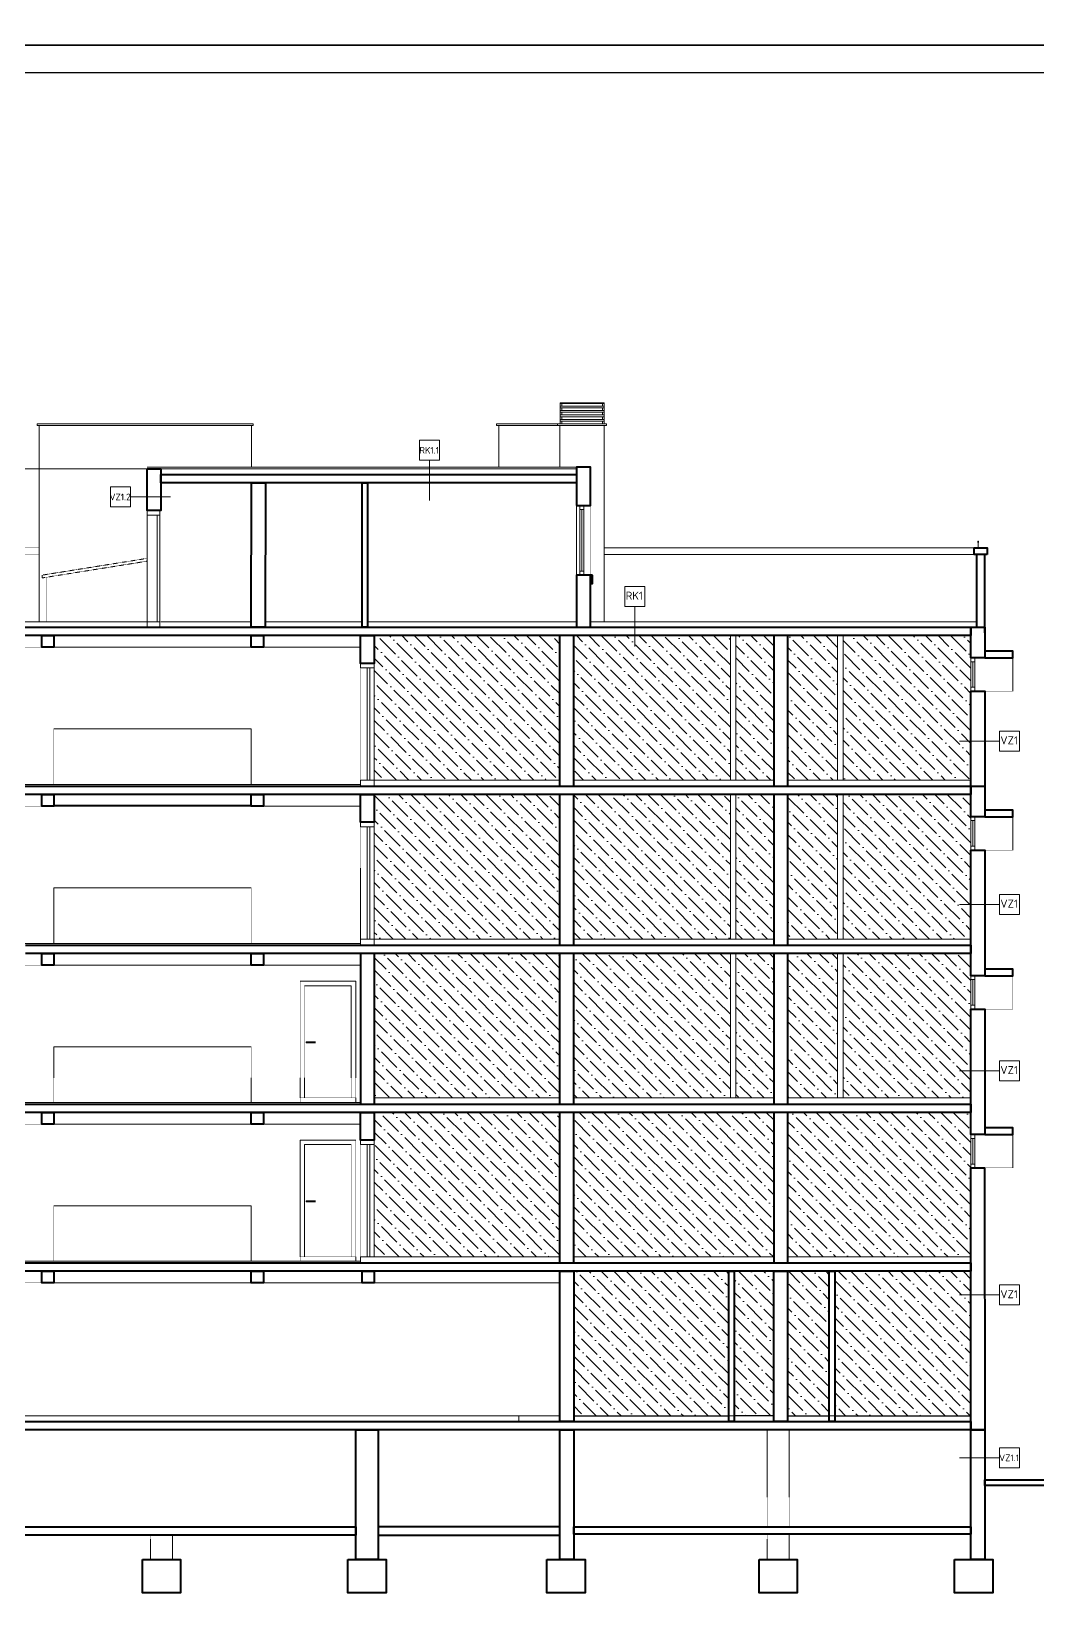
# Model space of a CAD drawing. Header units: millimetres. Extents: x -701 to 470890, y -446843 to -116129.
# Drawn here: x 204077 to 205888, y -227816 to -225003 of the extents above; entities that cross this region are included whole.
import ezdxf
from ezdxf.enums import TextEntityAlignment as Align

# ---------------------------------------------------------------- set-up
doc = ezdxf.new("R2010")
doc.units = ezdxf.units.MM
doc.linetypes.add('DASHED2', pattern=[0.375, 0.25, -0.125])
doc.linetypes.add('HIDDEN', pattern=[0.375, 0.25, -0.125])
doc.layers.get('0').update_dxf_attribs({"lineweight": 0})
for name, color, linetype, lineweight in [('01-zid_nenosivi', 134, 'Continuous', 0), ('03-prozori', 132, 'Continuous', 0), ('05-podgled-tanko', 144, 'HIDDEN', 0), ('06-hatch_grijano', 30, 'Continuous', 0), ('07-kote', 70, 'Continuous', 9), ('5-TX', 113, 'Continuous', 5), ('TP_01 - 0.50', 1, 'Continuous', 40)]:
    doc.layers.add(name, color=color, linetype=linetype, lineweight=lineweight)
doc.layers.add('Kucni_broj', color=2, linetype='Continuous', plot=False)
doc.layers.add('SAST_Linija sastavnice', color=255, linetype='Continuous', plot=False)
doc.styles.add('isocpeur', font='isocpeur.ttf')
pattern_1 = [(315, (66.37, -130), (30.8696304, -8.4189901), [39.6875, -7.9375, 0, -7.9375])]

# ---------------------------------------------------------------- blocks, each defined once
blk = doc.blocks.new('*U3807')
blk.add_line((7, 3.5), (53, 3.5))
blk.add_lwpolyline([(0, 7), (60, 7), (60, 0), (60, 0), (0, 0), (0, 7)])
blk.add_lwpolyline([(7, 7), (53, 7), (53, 0), (7, 0)], close=True)
blk = doc.blocks.new('*U3812')
blk.add_line((7, 3.5), (53, 3.5))
blk.add_lwpolyline([(0, 7), (60, 7), (60, 0), (60, 0), (0, 0), (0, 7)])
blk.add_lwpolyline([(7, 7), (53, 7), (53, 0), (7, 0)], close=True)
blk = doc.blocks.new('*U65')
at = {"ltscale": 0.1}
blk.add_line((0.125, 0.375), (0.625, 0.375), dxfattribs=at)
blk.add_lwpolyline([(-0.125, 0.25), (-0.125, 0.5), (0.125, 0.5), (0.125, 0.25)], close=True, dxfattribs=at)
at = {"style": 'isocpeur'}
blk.add_attdef('sl', text='', height=0.1, dxfattribs=at).set_placement((0.005, 0.334), align=Align.CENTER)
blk = doc.blocks.new('*U64')
at = {"ltscale": 0.1}
blk.add_line((0, 0.25), (0, -0.25), dxfattribs=at)
blk.add_lwpolyline([(-0.125, 0.5), (0.125, 0.5), (0.125, 0.25), (-0.125, 0.25)], close=True, dxfattribs=at)
at = {"style": 'isocpeur'}
blk.add_attdef('sl', text='', height=0.1, dxfattribs=at).set_placement((0.005, 0.334), align=Align.CENTER)
blk = doc.blocks.new('*U649')
at = {"ltscale": 0.1}
blk.add_line((-0.125, 0.375), (-0.625, 0.375), dxfattribs=at)
blk.add_lwpolyline([(0.125, 0.5), (0.125, 0.25), (-0.125, 0.25), (-0.125, 0.5)], close=True, dxfattribs=at)
at = {"style": 'isocpeur'}
blk.add_attdef('sl', text='', height=0.1, dxfattribs=at).set_placement((0.005, 0.334), align=Align.CENTER)
blk = doc.blocks.new('*U3884')
blk.add_line((7, 3.5), (118, 3.5))
blk.add_lwpolyline([(0, 7), (125, 7), (125, 0), (125, 0), (0, 0), (0, 7)])
blk.add_lwpolyline([(7, 7), (118, 7), (118, 0), (7, 0)], close=True)

msp = doc.modelspace()

# ---------------------------------------------------------------- hatches: boundary and pattern name
at = {"layer": '06-hatch_grijano'}
h = msp.add_hatch(dxfattribs=at)
h.set_pattern_fill('ANSI36', color=256, scale=5, angle=270, style=0)
h.set_pattern_definition(pattern_1)
h.paths.add_polyline_path([(204694.02, -226090.27), (205028.02, -226090.27), (205028.02, -226350.27), (204694.02, -226350.27)])
h = msp.add_hatch(dxfattribs=at)
h.set_pattern_fill('ANSI36', color=256, scale=5, angle=270, style=0)
h.set_pattern_definition(pattern_1)
h.paths.add_polyline_path([(205053.02, -226090.27), (205335.02, -226090.27), (205335.02, -226350.27), (205053.02, -226350.27)])
h = msp.add_hatch(dxfattribs=at)
h.set_pattern_fill('ANSI36', color=256, scale=5, angle=270, style=0)
h.set_pattern_definition(pattern_1)
h.paths.add_polyline_path([(205345.02, -226350.27), (205413.02, -226350.27), (205413.02, -226090.27), (205345.02, -226090.27)])
h = msp.add_hatch(dxfattribs=at)
h.set_pattern_fill('ANSI36', color=256, scale=5, angle=270, style=0)
h.set_pattern_definition(pattern_1)
h.paths.add_polyline_path([(205438.02, -226090.27), (205528.02, -226090.27), (205528.02, -226350.27), (205438.02, -226350.27)])
h = msp.add_hatch(dxfattribs=at)
h.set_pattern_fill('ANSI36', color=256, scale=5, angle=270, style=0)
h.set_pattern_definition(pattern_1)
h.paths.add_polyline_path([(205538.02, -226350.27), (205768.02, -226350.27), (205768.02, -226090.27), (205538.02, -226090.27)])
h = msp.add_hatch(dxfattribs=at)
h.set_pattern_fill('ANSI36', color=256, scale=5, angle=270, style=0)
h.set_pattern_definition(pattern_1)
h.paths.add_polyline_path([(204694.02, -226376.27), (205028.02, -226376.27), (205028.02, -226636.27), (204694.02, -226636.27)])
h = msp.add_hatch(dxfattribs=at)
h.set_pattern_fill('ANSI36', color=256, scale=5, angle=270, style=0)
h.set_pattern_definition(pattern_1)
h.paths.add_polyline_path([(205053.02, -226376.27), (205335.02, -226376.27), (205335.02, -226636.27), (205053.02, -226636.27)])
h = msp.add_hatch(dxfattribs=at)
h.set_pattern_fill('ANSI36', color=256, scale=5, angle=270, style=0)
h.set_pattern_definition(pattern_1)
h.paths.add_polyline_path([(205345.02, -226636.27), (205413.02, -226636.27), (205413.02, -226376.27), (205345.02, -226376.27)])
h = msp.add_hatch(dxfattribs=at)
h.set_pattern_fill('ANSI36', color=256, scale=5, angle=270, style=0)
h.set_pattern_definition(pattern_1)
h.paths.add_polyline_path([(205438.02, -226636.27), (205528.02, -226636.27), (205528.02, -226376.27), (205438.02, -226376.27)])
h = msp.add_hatch(dxfattribs=at)
h.set_pattern_fill('ANSI36', color=256, scale=5, angle=270, style=0)
h.set_pattern_definition(pattern_1)
h.paths.add_polyline_path([(205538.02, -226376.27), (205768.02, -226376.27), (205768.02, -226636.27), (205538.02, -226636.27)])
h = msp.add_hatch(dxfattribs=at)
h.set_pattern_fill('ANSI36', color=256, scale=5, angle=270, style=0)
h.set_pattern_definition(pattern_1)
h.paths.add_polyline_path([(204694.02, -226662.27), (205028.02, -226662.27), (205028.02, -226922.27), (204694.02, -226922.27)])
h = msp.add_hatch(dxfattribs=at)
h.set_pattern_fill('ANSI36', color=256, scale=5, angle=270, style=0)
h.set_pattern_definition(pattern_1)
h.paths.add_polyline_path([(205053.02, -226662.27), (205335.02, -226662.27), (205335.02, -226922.27), (205053.02, -226922.27)])
h = msp.add_hatch(dxfattribs=at)
h.set_pattern_fill('ANSI36', color=256, scale=5, angle=270, style=0)
h.set_pattern_definition(pattern_1)
h.paths.add_polyline_path([(205345.02, -226662.27), (205413.02, -226662.27), (205413.02, -226922.27), (205345.02, -226922.27)])
h = msp.add_hatch(dxfattribs=at)
h.set_pattern_fill('ANSI36', color=256, scale=5, angle=270, style=0)
h.set_pattern_definition(pattern_1)
h.paths.add_polyline_path([(205438.02, -226662.27), (205528.02, -226662.27), (205528.02, -226922.27), (205438.02, -226922.27)])
h = msp.add_hatch(dxfattribs=at)
h.set_pattern_fill('ANSI36', color=256, scale=5, angle=270, style=0)
h.set_pattern_definition(pattern_1)
h.paths.add_polyline_path([(205538.02, -226662.27), (205768.02, -226662.27), (205768.02, -226922.27), (205538.02, -226922.27)])
h = msp.add_hatch(dxfattribs=at)
h.set_pattern_fill('ANSI36', color=256, scale=5, angle=270, style=0)
h.set_pattern_definition(pattern_1)
h.paths.add_polyline_path([(204694.02, -226948.27), (205028.02, -226948.27), (205028.02, -227208.27), (204694.02, -227208.27)])
h = msp.add_hatch(dxfattribs=at)
h.set_pattern_fill('ANSI36', color=256, scale=5, angle=270, style=0)
h.set_pattern_definition(pattern_1)
h.paths.add_polyline_path([(205053.02, -226948.27), (205413.02, -226948.27), (205413.02, -227208.27), (205053.02, -227208.27)])
h = msp.add_hatch(dxfattribs=at)
h.set_pattern_fill('ANSI36', color=256, scale=5, angle=270, style=0)
h.set_pattern_definition(pattern_1)
h.paths.add_polyline_path([(205438.02, -227208.27), (205768.02, -227208.27), (205768.02, -226948.27), (205438.02, -226948.27)])
h = msp.add_hatch(dxfattribs=at)
h.set_pattern_fill('ANSI36', color=256, scale=5, angle=270, style=0)
h.set_pattern_definition([(315, (0, -130), (30.8696304, -8.4189901), [39.6875, -7.9375, 0, -7.9375])])
h.paths.add_polyline_path([(205053.02, -227494.27), (205332.02, -227494.27), (205332.02, -227234.27), (205053.02, -227234.27)])
h.paths.add_polyline_path([(205342.02, -227234.27), (205413.02, -227234.27), (205413.02, -227494.27), (205342.02, -227494.27)])
h.paths.add_polyline_path([(205438.02, -227494.27), (205513.02, -227494.27), (205513.02, -227234.27), (205438.02, -227234.27)])
h.paths.add_polyline_path([(205523.02, -227494.27), (205767.8, -227494.27), (205767.8, -227234.27), (205523.02, -227234.27)])

# ---------------------------------------------------------------- linework, layer by layer
at = {"layer": '01-zid_nenosivi', "ltscale": 5}
for p, q in [((205335.02, -226350.27), (205335.02, -226090.27)), ((205345.02, -226350.27), (205345.02, -226090.27)), ((205528.02, -226350.27), (205528.02, -226090.27)), ((205538.02, -226350.27), (205538.02, -226090.27)), ((205335.02, -226636.27), (205335.02, -226376.27)), ((205345.02, -226636.27), (205345.02, -226376.27)), ((205528.02, -226636.27), (205528.02, -226376.27)), ((205538.02, -226636.27), (205538.02, -226376.27)), ((205335.02, -226922.27), (205335.02, -226662.27)), ((205345.02, -226922.27), (205345.02, -226662.27)), ((205528.02, -226922.27), (205528.02, -226662.27)), ((205538.02, -226922.27), (205538.02, -226662.27))]:
    msp.add_line(p, q, dxfattribs=at)
for points in [[(204310.02, -225800.45), (205058.02, -225800.45), (205058.02, -225790.45), (204310.02, -225790.45)], [(204285.02, -225865.27), (204308.02, -225865.27), (204308.02, -225873.27), (204285.02, -225873.27)], [(204303.36, -225873.27), (204308.02, -225873.27), (204308.02, -226065.27), (204303.36, -226065.27)], [(204285.02, -226065.27), (204308.02, -226065.27), (204308.02, -226075.27), (204285.02, -226075.27)], [(204669.02, -226140.27), (204694.02, -226140.27), (204694.02, -226148.27), (204669.02, -226148.27)], [(204681.52, -226148.27), (204686.19, -226148.27), (204686.19, -226350.27), (204681.52, -226350.27)], [(204669.02, -226350.27), (204694.02, -226350.27), (204694.02, -226361.27), (204669.02, -226361.27)], [(204669.02, -226426.27), (204694.02, -226426.27), (204694.02, -226434.27), (204669.02, -226434.27)], [(204681.52, -226434.27), (204686.19, -226434.27), (204686.19, -226636.27), (204681.52, -226636.27)], [(204669.02, -226636.27), (204694.02, -226636.27), (204694.02, -226647.27), (204669.02, -226647.27)], [(204669.02, -226998.27), (204694.02, -226998.27), (204694.02, -227006.27), (204669.02, -227006.27)], [(204681.52, -227006.27), (204686.19, -227006.27), (204686.19, -227208.27), (204681.52, -227208.27)], [(204669.02, -227208.27), (205028.02, -227208.27), (205028.02, -227219.27), (204669.02, -227219.27)], [(203202.02, -227504.27), (204954.02, -227504.27), (204954.02, -227494.27), (203202.02, -227494.27)]]:
    msp.add_lwpolyline(points, close=True, dxfattribs=at)
for points in [[(205781.56, -225920.48), (205781.56, -225922.97), (205780.58, -225922.97), (205780.58, -225920.48), (205781.56, -225920.48)], [(205781.07, -225922.97), (205781.07, -225930.82)], [(204285.02, -226065.27), (203192.02, -226065.27), (203192.02, -226075.27), (205778.02, -226075.27), (205778.02, -226065.27), (205083.02, -226065.27)], [(204473.02, -226065.27), (204310.02, -226065.27)], [(204672.02, -226065.27), (204497.54, -226065.27)], [(205058.02, -226065.27), (204682.02, -226065.27)], [(204669.02, -226358.27), (203938.02, -226358.27)], [(205028.02, -226350.27), (204694.02, -226350.27)], [(205413.02, -226350.27), (205053.02, -226350.27)], [(205768.02, -226350.27), (205438.02, -226350.27)], [(204669.02, -226644.27), (203940.02, -226644.27)], [(205028.02, -226636.27), (204694.02, -226636.27)], [(205413.02, -226636.27), (205053.02, -226636.27)], [(205768.02, -226636.27), (205438.02, -226636.27)], [(204669.02, -226930.27), (203940.02, -226930.27)], [(205028.02, -226922.27), (204694.02, -226922.27)], [(205413.02, -226922.27), (205053.02, -226922.27)], [(205768.02, -226922.27), (205438.02, -226922.27)], [(204669.02, -227216.27), (203940.02, -227216.27)], [(205413.02, -227208.27), (205053.02, -227208.27)], [(205768.02, -227208.27), (205438.02, -227208.27)], [(205438.02, -227494.27), (205768.02, -227494.27), (205768.02, -227504.27), (204954.02, -227504.27), (204954.02, -227494.27), (205028.02, -227494.27)], [(205053.02, -227494.27), (205413.02, -227494.27)]]:
    msp.add_lwpolyline(points, dxfattribs=at)
at = {"layer": '05-podgled-tanko'}
for p, q in [((205401.02, -227694.27), (205401.02, -227519.27)), ((205441.02, -227694.27), (205441.02, -227519.27))]:
    msp.add_line(p, q, dxfattribs=at).dxf.unprotected_set("ltscale", 0)
at = {"layer": '05-podgled-tanko', "linetype": 'ByBlock', "ltscale": 5}
for points in [[(205028.65, -225671.22), (205108.02, -225671.22), (205108.02, -225672.31), (205028.65, -225672.31)], [(205028.65, -225672.31), (205031.63, -225672.31), (205031.63, -225677.13), (205028.65, -225677.13)], [(205028.65, -225677.13), (205108.02, -225677.13), (205108.02, -225680.34), (205028.65, -225680.34)], [(205028.65, -225680.34), (205031.63, -225680.34), (205031.63, -225685.17), (205028.65, -225685.17)], [(205028.65, -225685.17), (205108.02, -225685.17), (205108.02, -225688.38), (205028.65, -225688.38)], [(205028.65, -225688.38), (205031.63, -225688.38), (205031.63, -225693.2), (205028.65, -225693.2)], [(205028.65, -225693.2), (205108.02, -225693.2), (205108.02, -225696.41), (205028.65, -225696.41)], [(205028.65, -225696.41), (205031.63, -225696.41), (205031.63, -225701.24), (205028.65, -225701.24)], [(205108.02, -225672.31), (205105.04, -225672.31), (205105.04, -225677.13), (205108.02, -225677.13)], [(205108.02, -225680.34), (205105.04, -225680.34), (205105.04, -225685.17), (205108.02, -225685.17)], [(205108.02, -225688.38), (205105.04, -225688.38), (205105.04, -225693.2), (205108.02, -225693.2)], [(205108.02, -225696.41), (205105.04, -225696.41), (205105.04, -225701.24), (205108.02, -225701.24)], [(204914.18, -225709.27), (205023.75, -225709.27), (205023.75, -225712.36), (204914.18, -225712.36)], [(205028.02, -225787.27), (204918.02, -225787.27), (204918.02, -225712.36), (205028.02, -225712.36)], [(205023.75, -225709.27), (205112.3, -225709.27), (205112.3, -225712.36), (205023.75, -225712.36)], [(205028.65, -225701.24), (205108.02, -225701.24), (205108.02, -225704.45), (205028.65, -225704.45)], [(205028.65, -225704.45), (205031.63, -225704.45), (205031.63, -225709.27), (205028.65, -225709.27)], [(205108.02, -225704.45), (205105.04, -225704.45), (205105.04, -225709.27), (205108.02, -225709.27)]]:
    msp.add_lwpolyline(points, close=True, dxfattribs=at)
for points in [[(204285.02, -225712.36), (204087.18, -225712.36), (204087.18, -225709.27), (204285.02, -225709.27)], [(204091.02, -226065.27), (204091.02, -225932.27), (204091.02, -225712.36), (204285.02, -225712.36)], [(204285.02, -225709.27), (204476.04, -225709.27), (204476.04, -225712.36), (204285.02, -225712.36)], [(204285.02, -225712.36), (204473.02, -225712.36), (204473.02, -225787.27)], [(205028.02, -225787.27), (205028.02, -225712.36), (205108.02, -225712.36), (205108.02, -226065.27), (205108.02, -226065.27)], [(204285.02, -225787.27), (205058.02, -225787.27)]]:
    msp.add_lwpolyline(points, dxfattribs=at)
at = {"layer": '05-podgled-tanko'}
for points in [[(204285.02, -225865.27), (204308.02, -225865.27), (204308.02, -226065.27), (204285.02, -226065.27)], [(205058.02, -225856.27), (205083.02, -225856.27), (205083.02, -225981.27), (205058.02, -225981.27)], [(204117.52, -226111.27), (204472.52, -226111.27), (204472.52, -226090.27), (204117.52, -226090.27)], [(204669.02, -226140.27), (204694.02, -226140.27), (204694.02, -226350.27), (204669.02, -226350.27)], [(204117.52, -226397.27), (204472.52, -226397.27), (204472.52, -226376.27), (204117.52, -226376.27)], [(204669.02, -226426.27), (204694.02, -226426.27), (204694.02, -226636.27), (204669.02, -226636.27)], [(204117.52, -226683.27), (204472.52, -226683.27), (204472.52, -226662.27), (204117.52, -226662.27)], [(204560.61, -226922.27), (204660.61, -226922.27), (204660.61, -226930.27), (204560.61, -226930.27)], [(204117.52, -226969.27), (204472.52, -226969.27), (204472.52, -226948.27), (204117.52, -226948.27)], [(204669.02, -226998.27), (204694.02, -226998.27), (204694.02, -227208.27), (204669.02, -227208.27)], [(204560.61, -227208.27), (204660.61, -227208.27), (204660.61, -227216.27), (204560.61, -227216.27)], [(204117.52, -227255.27), (204472.52, -227255.27), (204472.52, -227234.27), (204117.52, -227234.27)], [(204291.02, -227709.27), (204331.02, -227709.27), (204331.02, -227752.55), (204291.02, -227752.55)], [(205401.02, -227707.27), (205441.02, -227707.27), (205441.02, -227752.55), (205401.02, -227752.55)]]:
    msp.add_lwpolyline(points, close=True, dxfattribs=at).dxf.unprotected_set("ltscale", 0)
for points in [[(203196.02, -225932.27), (204091.02, -225932.27)], [(203196.02, -225944.27), (204091.02, -225944.27)], [(205774.02, -225932.27), (205108.02, -225932.27)], [(205774.02, -225944.27), (205108.02, -225944.27)], [(204285.02, -225956.36), (204096.37, -225986.49), (204096.37, -225981.43), (204285.02, -225951.3)], [(204104.02, -225985.27), (204104.02, -226065.27)], [(204095.52, -226111.27), (203938.02, -226111.27)], [(204494.52, -226111.27), (204669.02, -226111.27)], [(205768.02, -226190.27), (205768.02, -226190.27), (205768.02, -226130.27), (205768.02, -226130.27)], [(205793.02, -226130.27), (205843.65, -226130.27), (205843.65, -226190.27), (205843.65, -226190.27), (205793.02, -226190.27)], [(204117.52, -226358.27), (204117.52, -226258.27), (204472.52, -226258.27), (204472.52, -226358.27), (204117.52, -226358.27)], [(204095.52, -226397.27), (203940.02, -226397.27)], [(204117.52, -226395.27), (204472.52, -226395.27)], [(204494.52, -226397.27), (204669.02, -226397.27)], [(205768.02, -226476.27), (205768.02, -226476.27), (205768.02, -226416.27), (205768.02, -226416.27)], [(205793.02, -226416.27), (205843.65, -226416.27), (205843.65, -226476.27), (205843.65, -226476.27), (205793.02, -226476.27)], [(204117.52, -226644.27), (204117.52, -226544.27), (204472.52, -226544.27), (204472.52, -226644.27), (204117.52, -226644.27)], [(204095.52, -226683.27), (203940.02, -226683.27)], [(204494.52, -226683.27), (204669.02, -226683.27)], [(205768.02, -226762.27), (205768.02, -226762.27), (205768.02, -226702.27), (205768.02, -226702.27)], [(205793.02, -226702.27), (205843.65, -226702.27), (205843.65, -226762.27), (205843.65, -226762.27), (205793.02, -226762.27)], [(204660.61, -226922.27), (204660.61, -226712.27), (204560.61, -226712.27), (204560.61, -226922.27)], [(204652.61, -226922.27), (204652.61, -226720.27), (204568.61, -226720.27), (204568.61, -226922.27)], [(204572.68, -226821.4), (204588.42, -226821.4), (204588.42, -226823.01), (204571.74, -226823.01), (204571.74, -226821.4), (204572.68, -226821.4)], [(204117.52, -226930.27), (204117.52, -226830.27), (204472.52, -226830.27), (204472.52, -226930.27), (204117.52, -226930.27)], [(204095.52, -226969.27), (203940.02, -226969.27)], [(204494.52, -226969.27), (204669.02, -226969.27)], [(205768.02, -227048.27), (205768.02, -227048.27), (205768.02, -226988.27), (205768.02, -226988.27)], [(205793.02, -226976.27), (205843.65, -226976.27), (205843.65, -227031.27), (205843.65, -227048.27), (205783.02, -227048.27)], [(204660.61, -227208.27), (204660.61, -226998.27), (204560.61, -226998.27), (204560.61, -227208.27)], [(204652.61, -227208.27), (204652.61, -227006.27), (204568.61, -227006.27), (204568.61, -227208.27)], [(204117.52, -227216.27), (204117.52, -227116.27), (204472.52, -227116.27), (204472.52, -227216.27), (204117.52, -227216.27)], [(204572.68, -227107.4), (204588.42, -227107.4), (204588.42, -227109.01), (204571.74, -227109.01), (204571.74, -227107.4), (204572.68, -227107.4)], [(204095.52, -227255.27), (203810.02, -227255.27)], [(204494.52, -227255.27), (205028.02, -227255.27)]]:
    msp.add_lwpolyline(points, dxfattribs=at).dxf.unprotected_set("ltscale", 0)
at = {"layer": '06-hatch_grijano', "linetype": 'ByBlock', "ltscale": 5}
for points in [[(204694.02, -226090.27), (205028.02, -226090.27), (205028.02, -226350.27), (204694.02, -226350.27)], [(205053.02, -226090.27), (205335.02, -226090.27), (205335.02, -226350.27), (205053.02, -226350.27)], [(205345.02, -226350.27), (205413.02, -226350.27), (205413.02, -226090.27), (205345.02, -226090.27)], [(205438.02, -226090.27), (205528.02, -226090.27), (205528.02, -226350.27), (205438.02, -226350.27)], [(205538.02, -226350.27), (205768.02, -226350.27), (205768.02, -226090.27), (205538.02, -226090.27)], [(204694.02, -226376.27), (205028.02, -226376.27), (205028.02, -226636.27), (204694.02, -226636.27)], [(205053.02, -226376.27), (205335.02, -226376.27), (205335.02, -226636.27), (205053.02, -226636.27)], [(205345.02, -226636.27), (205413.02, -226636.27), (205413.02, -226376.27), (205345.02, -226376.27)], [(205438.02, -226636.27), (205528.02, -226636.27), (205528.02, -226376.27), (205438.02, -226376.27)], [(205538.02, -226376.27), (205768.02, -226376.27), (205768.02, -226636.27), (205538.02, -226636.27)], [(204694.02, -226662.27), (205028.02, -226662.27), (205028.02, -226922.27), (204694.02, -226922.27)], [(205053.02, -226662.27), (205335.02, -226662.27), (205335.02, -226922.27), (205053.02, -226922.27)], [(205345.02, -226662.27), (205413.02, -226662.27), (205413.02, -226922.27), (205345.02, -226922.27)], [(205438.02, -226662.27), (205528.02, -226662.27), (205528.02, -226922.27), (205438.02, -226922.27)], [(205538.02, -226662.27), (205768.02, -226662.27), (205768.02, -226922.27), (205538.02, -226922.27)], [(204694.02, -226948.27), (205028.02, -226948.27), (205028.02, -227208.27), (204694.02, -227208.27)], [(205053.02, -226948.27), (205413.02, -226948.27), (205413.02, -227208.27), (205053.02, -227208.27)], [(205438.02, -227208.27), (205768.02, -227208.27), (205768.02, -226948.27), (205438.02, -226948.27)]]:
    msp.add_lwpolyline(points, close=True, dxfattribs=at)
at = {"layer": '07-kote', "linetype": 'DASHED2'}
msp.add_lwpolyline([(204319.02, -225790.45), (202584.3, -225790.45)], dxfattribs=at)
at = {"layer": '07-kote', "linetype": 'ByBlock', "lineweight": -3, "ltscale": 5}
for points in [[(205053.02, -227494.27), (205332.02, -227494.27), (205332.02, -227234.27), (205053.02, -227234.27)], [(205342.02, -227234.27), (205413.02, -227234.27), (205413.02, -227494.27), (205342.02, -227494.27)], [(205438.02, -227494.27), (205513.02, -227494.27), (205513.02, -227234.27), (205438.02, -227234.27)], [(205523.02, -227494.27), (205767.8, -227494.27), (205767.8, -227234.27), (205523.02, -227234.27)]]:
    msp.add_lwpolyline(points, close=True, dxfattribs=at)
at = {"layer": 'Kucni_broj'}
for points in [[(201837.02, -220827.75), (207777.02, -220827.75), (207777.02, -225027.75), (201837.02, -225027.75)], [(201837.02, -225027.75), (207777.02, -225027.75), (207777.02, -220827.75), (201837.02, -220827.75)], [(201837.02, -225027.75), (207777.02, -225027.75), (207777.02, -229227.75), (201837.02, -229227.75)], [(201837.02, -229227.75), (207777.02, -229227.75), (207777.02, -225027.75), (201837.02, -225027.75)]]:
    msp.add_lwpolyline(points, close=True, dxfattribs=at)
at = {"layer": 'SAST_Linija sastavnice'}
msp.add_lwpolyline([(202089.02, -229177.75), (207727.02, -229177.75), (207727.02, -225077.75), (202089.02, -225077.75)], close=True, dxfattribs=at)
at = {"layer": 'TP_01 - 0.50'}
for p, q in [((205028.02, -226361.27), (205028.02, -226090.27)), ((205053.02, -226361.27), (205053.02, -226090.27)), ((205413.02, -226090.27), (205413.02, -226361.27)), ((205438.02, -226090.27), (205438.02, -226361.27)), ((205028.02, -226647.27), (205028.02, -226376.27)), ((205053.02, -226647.27), (205053.02, -226376.27)), ((205413.02, -226376.27), (205413.02, -226647.27)), ((205438.02, -226376.27), (205438.02, -226647.27)), ((204669.02, -226662.27), (204669.02, -226933.27)), ((204694.02, -226662.27), (204694.02, -226933.27)), ((205028.02, -226933.27), (205028.02, -226662.27)), ((205053.02, -226933.27), (205053.02, -226662.27)), ((205413.02, -226662.27), (205413.02, -226933.27)), ((205438.02, -226662.27), (205438.02, -226933.27)), ((205028.02, -227219.27), (205028.02, -226948.27)), ((205053.02, -227219.27), (205053.02, -226948.27)), ((205413.02, -226948.27), (205413.02, -227219.27)), ((205438.02, -226948.27), (205438.02, -227219.27))]:
    msp.add_line(p, q, dxfattribs=at)
for points in [[(204285.02, -225790.45), (204310.02, -225790.45), (204310.02, -225865.27), (204285.02, -225865.27)], [(205058.02, -225856.27), (205083.02, -225856.27), (205083.02, -225787.27), (205058.02, -225787.27)], [(204473.02, -225815.45), (204498.02, -225815.45), (204497.52, -226075.27), (204472.52, -226075.27)], [(204672.02, -225815.45), (204682.02, -225815.45), (204682.02, -226075.27), (204672.02, -226075.27)], [(205797.02, -225944.27), (205774.02, -225944.27), (205774.02, -225932.27), (205797.02, -225932.27)], [(205058.02, -226075.27), (205083.02, -226075.27), (205083.02, -225981.27), (205058.02, -225981.27)], [(205087.02, -225981.27), (205083.02, -225981.27), (205083.02, -225996.43), (205087.02, -225996.43)], [(204095.52, -226090.27), (204117.52, -226090.27), (204117.52, -226111.27), (204095.52, -226111.27)], [(204472.52, -226090.27), (204494.52, -226090.27), (204494.52, -226111.27), (204472.52, -226111.27)], [(204669.02, -226090.27), (204694.02, -226090.27), (204694.02, -226140.27), (204669.02, -226140.27)], [(205793.02, -226130.27), (205768.02, -226130.27), (205768.02, -226075.27), (205793.02, -226075.27)], [(205793.02, -226130.27), (205843.65, -226130.27), (205843.65, -226118.27), (205793.02, -226118.27)], [(205793.02, -226416.27), (205768.02, -226416.27), (205768.02, -226190.27), (205793.02, -226190.27)], [(205793.02, -226416.27), (205768.02, -226416.27), (205768.02, -226361.27), (205793.02, -226361.27)], [(204095.52, -226376.27), (204117.52, -226376.27), (204117.52, -226397.27), (204095.52, -226397.27)], [(204472.52, -226376.27), (204494.52, -226376.27), (204494.52, -226397.27), (204472.52, -226397.27)], [(204669.02, -226376.27), (204694.02, -226376.27), (204694.02, -226426.27), (204669.02, -226426.27)], [(205793.02, -226416.27), (205843.65, -226416.27), (205843.65, -226404.27), (205793.02, -226404.27)], [(205793.02, -226702.27), (205768.02, -226702.27), (205768.02, -226476.27), (205793.02, -226476.27)], [(204095.52, -226662.27), (204117.52, -226662.27), (204117.52, -226683.27), (204095.52, -226683.27)], [(204472.52, -226662.27), (204494.52, -226662.27), (204494.52, -226683.27), (204472.52, -226683.27)], [(205793.02, -226702.27), (205843.65, -226702.27), (205843.65, -226690.27), (205793.02, -226690.27)], [(205793.02, -226988.27), (205768.02, -226988.27), (205768.02, -226762.27), (205793.02, -226762.27)], [(204095.52, -226948.27), (204117.52, -226948.27), (204117.52, -226969.27), (204095.52, -226969.27)], [(204472.52, -226948.27), (204494.52, -226948.27), (204494.52, -226969.27), (204472.52, -226969.27)], [(204669.02, -226948.27), (204694.02, -226948.27), (204694.02, -226998.27), (204669.02, -226998.27)], [(205793.02, -226988.27), (205843.65, -226988.27), (205843.65, -226976.27), (205793.02, -226976.27)], [(205793.02, -227519.27), (205768.02, -227519.27), (205767.65, -227048.27), (205792.65, -227048.27)], [(204095.52, -227234.27), (204117.52, -227234.27), (204117.52, -227255.27), (204095.52, -227255.27)], [(204472.52, -227234.27), (204494.52, -227234.27), (204494.52, -227255.27), (204472.52, -227255.27)], [(204672.02, -227234.27), (204694.02, -227234.27), (204694.02, -227255.27), (204672.02, -227255.27)], [(205028.02, -227234.27), (205053.02, -227234.27), (205053.02, -227504.27), (205028.02, -227504.27)], [(205332.02, -227234.27), (205342.02, -227234.27), (205342.02, -227504.27), (205332.02, -227504.27)], [(205413.02, -227234.27), (205438.02, -227234.27), (205438.02, -227504.27), (205413.02, -227504.27)], [(205513.02, -227234.27), (205523.02, -227234.27), (205523.02, -227504.27), (205513.02, -227504.27)], [(204661.02, -227519.27), (204701.02, -227519.27), (204701.02, -227752.55), (204661.02, -227752.55)], [(205028.02, -227519.27), (205053.02, -227519.27), (205053.02, -227752.55), (205028.02, -227752.55)], [(205768.02, -227519.27), (205793.02, -227519.27), (205793.02, -227752.55), (205768.02, -227752.55)], [(205793.02, -227519.27), (205768.02, -227519.27), (205768.02, -227519.27), (205793.02, -227519.27)], [(205793.02, -227609.27), (205921.44, -227609.27), (205921.44, -227619.83), (205793.02, -227619.83)], [(204701.02, -227709.27), (205028.02, -227709.27), (205028.02, -227694.27), (204701.02, -227694.27)], [(205053.02, -227694.27), (205768.02, -227694.27), (205768.02, -227707.27), (205053.02, -227707.27)], [(204276.59, -227752.55), (204345.45, -227752.55), (204345.45, -227813.06), (204276.59, -227813.06)], [(204646.59, -227752.55), (204715.45, -227752.55), (204715.45, -227813.06), (204646.59, -227813.06)], [(205004.59, -227752.55), (205073.45, -227752.55), (205073.45, -227813.06), (205004.59, -227813.06)], [(205386.59, -227752.55), (205455.45, -227752.55), (205455.45, -227813.06), (205386.59, -227813.06)], [(205738.59, -227752.55), (205807.45, -227752.55), (205807.45, -227813.06), (205738.59, -227813.06)]]:
    msp.add_lwpolyline(points, close=True, dxfattribs=at)
for points in [[(204310.02, -225800.45), (205058.02, -225800.45), (205058.02, -225815.45), (204310.02, -225815.45), (204310.02, -225800.45)], [(205793.02, -226085.47), (205793.02, -225944.27), (205778.02, -225944.27), (205778.02, -226075.27), (205793.02, -226075.27)], [(203177.02, -226075.27), (205768.02, -226075.27), (205768.02, -226090.27), (203202.02, -226090.27), (203202.02, -226075.27)], [(203202.02, -226361.27), (205768.02, -226361.27), (205768.02, -226376.27), (203202.02, -226376.27), (203202.02, -226361.27)], [(204066.06, -226647.27), (205768.02, -226647.27), (205768.02, -226662.27), (204066.06, -226662.27)], [(203202.02, -226933.27), (205768.02, -226933.27), (205768.02, -226948.27), (203202.02, -226948.27), (203202.02, -226933.27)], [(203202.02, -227219.27), (204117.52, -227219.27)], [(204117.52, -227234.27), (203202.02, -227234.27), (203202.02, -227219.27)], [(204117.52, -227219.27), (205768.02, -227219.27), (205768.02, -227234.27), (204117.52, -227234.27)], [(203202.02, -227504.27), (205768.02, -227504.27), (205768.02, -227519.27), (203177.02, -227519.27), (203177.02, -227504.27)], [(203202.02, -227694.27), (204661.02, -227694.27), (204661.02, -227709.27), (203202.02, -227709.27), (203202.02, -227694.27)]]:
    msp.add_lwpolyline(points, dxfattribs=at)

# ---------------------------------------------------------------- block references
at = {"layer": '03-prozori', "xscale": -1, "rotation": 270}
for name, p in [('*U3884', (205064.31, -225981.27)), ('*U3807', (205768.02, -226190.27)), ('*U3812', (205768.02, -226476.27)), ('*U3807', (205768.02, -226762.27)), ('*U3807', (205768.02, -227048.27))]:
    msp.add_blockref(name, p, dxfattribs=at)
at = {"layer": '5-TX'}
ref = msp.add_blockref('*U64', (204793.71, -225810.86), dxfattribs=dict(at, xscale=-144.0000000000024, yscale=144.0000000000024, zscale=144.0000000000024, rotation=0.0001386217754983932))
ref.add_attrib('sl', 'RK1.1', dxfattribs={"layer": '0', "height": 12, "rotation": 0.00014, "style": 'isocpeur'}).set_placement((204792.99, -225762.82), align=Align.CENTER)
ref = msp.add_blockref('*U649', (204237.22, -225894.84), dxfattribs=dict(at, xscale=-144.0000000000024, yscale=144.0000000000024, zscale=144.0000000000024, rotation=0.0001386217754983932))
ref.add_attrib('sl', 'VZ1.2', dxfattribs={"layer": '0', "height": 12, "rotation": 0.00014, "style": 'isocpeur'}).set_placement((204236.49, -225846.8), align=Align.CENTER)
ref = msp.add_blockref('*U64', (205162.76, -226073.62), dxfattribs=dict(at, xscale=-144.0000000000024, yscale=144.0000000000024, zscale=144.0000000000024, rotation=0.0001386217754983932))
ref.add_attrib('sl', 'RK1', dxfattribs={"layer": '0', "height": 14.4, "rotation": 0.00014, "style": 'isocpeur'}).set_placement((205162.04, -226025.58), align=Align.CENTER)
ref = msp.add_blockref('*U65', (205837.48, -226334), dxfattribs=dict(at, xscale=-144.0000000000024, yscale=144.0000000000024, zscale=144.0000000000024, rotation=0.0001386217754983932))
ref.add_attrib('sl', 'VZ1', dxfattribs={"layer": '0', "height": 14.4, "rotation": 0.00014, "style": 'isocpeur'}).set_placement((205836.76, -226285.96), align=Align.CENTER)
ref = msp.add_blockref('*U65', (205837.48, -226627.97), dxfattribs=dict(at, xscale=-144.0000000000024, yscale=144.0000000000024, zscale=144.0000000000024, rotation=0.0001386217754983932))
ref.add_attrib('sl', 'VZ1', dxfattribs={"layer": '0', "height": 14.4, "rotation": 0.00014, "style": 'isocpeur'}).set_placement((205836.76, -226579.93), align=Align.CENTER)
ref = msp.add_blockref('*U65', (205837.48, -226927.36), dxfattribs=dict(at, xscale=-144.0000000000024, yscale=144.0000000000024, zscale=144.0000000000024, rotation=0.0001386217754983932))
ref.add_attrib('sl', 'VZ1', dxfattribs={"layer": '0', "height": 14.4, "rotation": 0.00014, "style": 'isocpeur'}).set_placement((205836.76, -226879.32), align=Align.CENTER)
ref = msp.add_blockref('*U65', (205837.48, -227330.71), dxfattribs=dict(at, xscale=-144.0000000000024, yscale=144.0000000000024, zscale=144.0000000000024, rotation=0.0001386217754983932))
ref.add_attrib('sl', 'VZ1', dxfattribs={"layer": '0', "height": 14.4, "rotation": 0.00014, "style": 'isocpeur'}).set_placement((205836.76, -227282.67), align=Align.CENTER)
ref = msp.add_blockref('*U65', (205837.48, -227623.92), dxfattribs=dict(at, xscale=-144.0000000000024, yscale=144.0000000000024, zscale=144.0000000000024, rotation=0.0001386217754983932))
ref.add_attrib('sl', 'VZ1.1', dxfattribs={"layer": '0', "height": 12, "rotation": 0.00014, "style": 'isocpeur'}).set_placement((205836.76, -227575.89), align=Align.CENTER)

doc.saveas('drawing.dxf')
